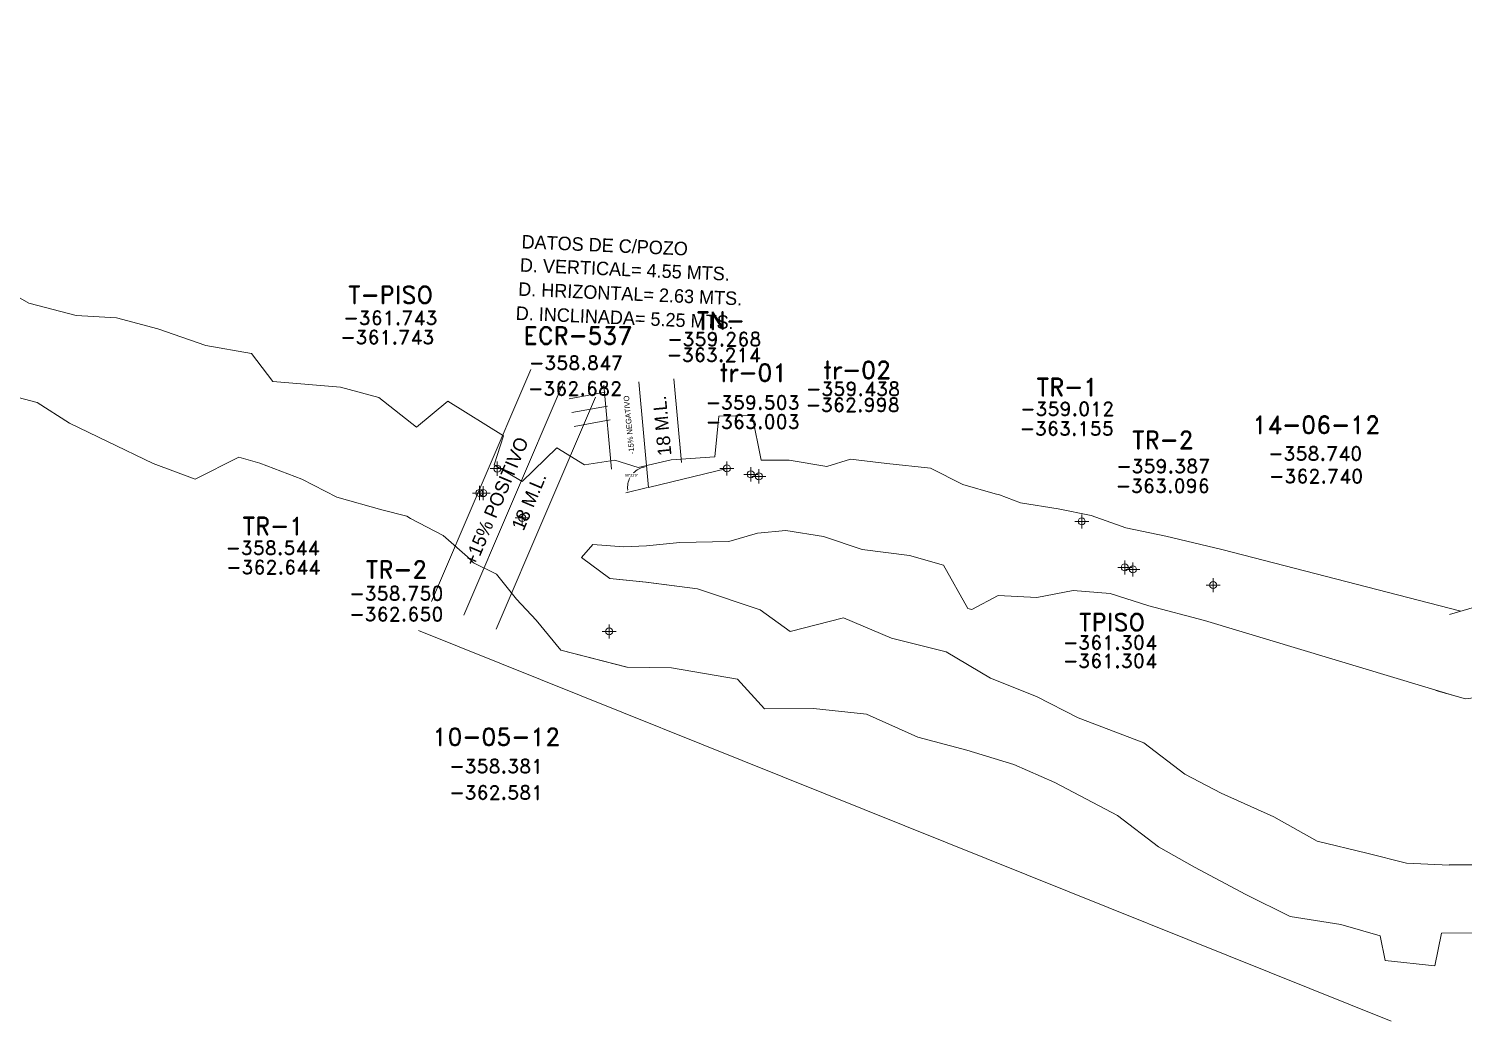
# Model space of a CAD drawing. Extents: x 0 to 99091, y -1812 to 13278.
# Drawn here: x 9571.6 to 9673.7, y 10103.8 to 10174.5 of the extents above; entities that cross this region are included whole.
import ezdxf
from ezdxf.enums import TextEntityAlignment as Align

# ---------------------------------------------------------------- set-up
doc = ezdxf.new("R2010")
doc.units = 0
doc.header["$MEASUREMENT"] = 0
doc.header["$PDMODE"] = 34
doc.header["$PDSIZE"] = 0.5
for name, color, linetype in [('F-440-8648-EW-SCR', 1, 'Continuous'), ('F-440-9081-E-SCR', 154, 'Continuous'), ('F-440-9081-E-SEC-FIC', 154, 'Continuous'), ('MARGEN', 7, 'Continuous')]:
    doc.layers.add(name, color=color, linetype=linetype)
doc.styles.add('ROMAND', font='ROMAND.SHX')
doc.styles.add('ROMANS', font='ROMANS.SHX', dxfattribs={"width": 2.5})
doc.dimstyles.get("Standard").update_dxf_attribs({"dimtxt": 0.18, "dimasz": 0.18, "dimexe": 0.18, "dimexo": 0.0625, "dimgap": 0.09, "dimtad": 0, "dimtih": 1, "dimtoh": 1, "dimdec": 4, "dimzin": 0, "dimdsep": 46, "dimtxsty": 'Standard', "dimcen": 0.09, "dimadec": 0, "dimazin": 0, "dimtfac": 1, "dimtdec": 4, "dimtofl": 0, "dimtmove": 0, "dimatfit": 3, "dimfxl": 0, "dimtolj": 1, "dimtzin": 0, "dimarcsym": 0})

# ---------------------------------------------------------------- blocks, each defined once
blk = doc.blocks.new('F2')
at = {"lineweight": 0}
blk.add_point((0, 0), dxfattribs=at)
at = {"lineweight": 0, "style": 'ROMAND'}
for tag, height, p in [('NOMBRE', 1.25, (0.2, 6.62)), ('CIELO', 1, (0.14, 4.62)), ('PISO', 1, (0.14, 3.25))]:
    blk.add_attdef(tag, text='', height=height, dxfattribs=at).set_placement(p, align=Align.CENTER)
at = {"lineweight": 0, "style": 'ROMANS', "flags": 1}
for tag, p in [('MINA', (-0.07, -3.26)), ('LOCALIZACION', (-0.07, -4.93)), ('ESTRUCTURA', (-0.07, -6.62)), ('NIVEL', (-0.07, -8.29)), ('OBRA', (-0.07, -10.12)), ('FECHA', (-0.07, -11.79)), ('ATRAS', (-0.07, -13.48)), ('TOPOGRAFO', (2.67, -15.3))]:
    blk.add_attdef(tag, text='', height=1.25, dxfattribs=at).set_placement(p, align=Align.CENTER)
blk = doc.blocks.new('*D12')
at = {"color": 0, "linetype": 'Continuous', "lineweight": 0, "ltscale": 5}
blk.add_line((9615.61, 10141.8), (9614.06, 10141.42), dxfattribs=at)
for start, end in [(102.1871, 135.2477), (152.5898, 186.602)]:
    blk.add_arc((9615.67, 10141.81), 1.48, start, end, dxfattribs=at)
for points in [[(9615.35, 10143.28), (9615.36, 10143.23), (9615.53, 10143.28)], [(9614.23, 10141.65), (9614.17, 10141.64), (9614.23, 10141.46)]]:
    blk.add_solid(points, dxfattribs=at)
at = {"color": 0, "linetype": 'Continuous', "lineweight": 0, "ltscale": 5, "insert": (9614.47, 10142.67), "char_height": 0.18, "attachment_point": 5}
blk.add_mtext('\\A1;98°23\'9"', dxfattribs=at)

msp = doc.modelspace()

# ---------------------------------------------------------------- linework, layer by layer
at = {"color": 3, "linetype": 'Continuous', "lineweight": 0, "ltscale": 5, "flags": 128}
for points in [[(9600.23445, 10133.68807), (9607.30822, 10150.20602)], [(9613.03945, 10143.1165), (9612.49548, 10149.09179)], [(9618.01886, 10143.5698), (9617.47489, 10149.54509)], [(9604.83071, 10131.71973), (9611.90449, 10148.23767)], [(9610.03318, 10148.12332), (9612.59239, 10148.58205)], [(9610.38605, 10146.1547), (9612.94526, 10146.61343)]]:
    msp.add_lwpolyline(points, dxfattribs=at)
at = {"color": 1, "linetype": 'Continuous', "lineweight": 0, "ltscale": 5, "flags": 128}
for points in [[(9602.53258, 10132.7039), (9609.60636, 10149.22184)], [(9615.66866, 10141.8107), (9614.98518, 10149.31844)], [(9610.20962, 10147.13901), (9612.76883, 10147.59774)]]:
    msp.add_lwpolyline(points, dxfattribs=at)
at = {"color": 0, "linetype": 'Continuous', "lineweight": 0, "ltscale": 5, "elevation": -358.84714, "flags": 128}
msp.add_lwpolyline([(9615.66866, 10141.8107), (9621.25732, 10143.16144)], dxfattribs=at)
at = {"color": 0, "linetype": 'Continuous', "lineweight": 0, "ltscale": 5, "flags": 128}
msp.add_lwpolyline([(9668.53644, 10103.79224), (9599.30246, 10131.61667)], dxfattribs=at)
at = {"layer": 'F-440-8648-EW-SCR', "color": 1, "linetype": 'Continuous', "lineweight": 0, "flags": 128}
for points, elevation in [([(9656.47885, 10137.38341), (9673.49123, 10132.9936)], -358.74045), ([(9655.26549, 10132.32695), (9673.13722, 10126.9432)], -358.74045), ([(9671.65543, 10107.74572), (9668.11926, 10108.12091)], -363.72104), ([(9671.65547, 10107.74569), (9668.1193, 10108.12097)], -359.42104)]:
    msp.add_lwpolyline(points, dxfattribs=dict(at, elevation=elevation))
at = {"layer": 'F-440-8648-EW-SCR', "color": 1, "linetype": 'Continuous', "lineweight": 0}
for points in [[(9615.4838, 10135.07081, -358.38618), (9619.17425, 10134.57494, -358.37057), (9623.63739, 10133.10196, -358.24437), (9625.76068, 10131.55877, -357.93043), (9629.55253, 10132.51876, -358.51203), (9632.97205, 10131.0743, -359.2914), (9636.86449, 10130.10559, -359.5691), (9640.03235, 10128.21766, -359.64903), (9643.29329, 10126.93084, -359.52951), (9646.25748, 10125.41196, -358.71165)], [(9615.52046, 10135.07081, -363.08618), (9619.17425, 10134.57494, -363.07057), (9623.63739, 10133.10196, -362.94437), (9625.76068, 10131.55877, -362.93043), (9629.55253, 10132.51876, -363.21203), (9632.97205, 10131.0743, -363.1914), (9636.86449, 10130.10559, -363.1691), (9640.03235, 10128.21766, -363.14903), (9643.29329, 10126.93084, -363.12951), (9646.25748, 10125.41196, -363.61165)], [(9672.6925, 10132.75875, -358.5297), (9675.04538, 10133.45057, -357.81766), (9675.04538, 10133.45057, -357.81766), (9681.128, 10133.8046, -359.04737), (9685.01175, 10134.46726, -358.66588)], [(9672.6925, 10132.75875, -362.5297), (9675.04538, 10133.45057, -362.01766), (9675.04538, 10133.45057, -362.01766), (9681.1287, 10133.8046, -363.14737), (9685.01175, 10134.46726, -363.46588)], [(9614.12496, 10129.01106, -358.38618), (9617.32517, 10128.97218, -358.37057), (9622.0077, 10128.16394, -358.24437), (9623.94295, 10126.05097, -357.93043), (9627.42139, 10126.06134, -358.51203), (9631.18565, 10125.66146, -359.2914), (9634.85871, 10124.02802, -359.5691), (9638.33997, 10123.08971, -359.64903), (9641.69493, 10122.08778, -359.52951), (9644.59333, 10120.80321, -358.71165)], [(9614.16162, 10129.01106, -363.08618), (9617.32517, 10128.97218, -363.07057), (9622.0077, 10128.16394, -362.94437), (9623.94295, 10126.05097, -362.93043), (9627.42139, 10126.06134, -363.21203), (9631.18565, 10125.66146, -363.1914), (9634.85871, 10124.02802, -363.1691), (9638.33997, 10123.08971, -363.14903), (9641.69493, 10122.08778, -363.12951), (9644.59333, 10120.80321, -363.61165)], [(9671.71247, 10127.34677, -358.5297), (9673.83371, 10126.75939, -357.81766), (9673.83371, 10126.75939, -357.81766), (9680.25074, 10127.52826, -359.04737), (9682.41648, 10127.74584, -358.92678)], [(9671.71247, 10127.34677, -362.5297), (9673.83371, 10126.75939, -362.01766), (9673.83371, 10126.75939, -362.01766), (9680.25074, 10127.52826, -363.14737), (9682.41648, 10127.74584, -363.02678)], [(9646.25748, 10125.41196, -358.71165), (9650.92633, 10123.61979, -358.70842), (9653.84471, 10121.39649, -358.30616), (9656.43648, 10120.03536, -358.4043), (9660.1909, 10118.36074, -358.80165), (9663.27909, 10116.60772, -358.79939), (9666.80096, 10115.76131, -359.09707), (9669.63048, 10115.05857, -359.2952), (9672.66377, 10114.92017, -359.69333)], [(9646.25748, 10125.41196, -363.61165), (9650.92633, 10123.61979, -363.50842), (9653.84471, 10121.39649, -363.60616), (9656.43648, 10120.03536, -363.4043), (9660.1909, 10118.36074, -363.40165), (9663.27909, 10116.60772, -363.39939), (9666.80096, 10115.76131, -363.49707), (9669.63048, 10115.05857, -363.4952), (9672.66377, 10114.92017, -363.49333)], [(9644.59333, 10120.80321, -358.71165), (9649.0584, 10118.4467, -358.70842), (9651.97678, 10116.2234, -358.30616), (9654.5346, 10114.76822, -358.4043), (9658.18713, 10112.81143, -358.80165), (9661.34324, 10111.24652, -358.79939), (9664.967, 10110.68227, -359.09707), (9667.76255, 10109.88548, -359.2952), (9668.1193, 10108.12097, -359.69333)], [(9644.59333, 10120.80321, -363.61165), (9649.0584, 10118.4467, -363.50842), (9651.97678, 10116.2234, -363.60616), (9654.5346, 10114.76822, -363.4043), (9658.18713, 10112.81143, -363.40165), (9661.34324, 10111.24652, -363.39939), (9664.967, 10110.68227, -363.49707), (9667.76255, 10109.88548, -363.4952), (9668.11926, 10108.12091, -363.49333)], [(9672.66377, 10114.92017, -359.69333), (9672.66377, 10114.92017, -359.69333), (9676.45572, 10114.92783, -359.43768), (9679.79725, 10115.21778, -359.44642), (9681.50879, 10117.39099, -359.15225), (9684.16757, 10116.66439, -359.15312), (9683.80331, 10113.95387, -358.75863), (9685.98966, 10112.65775, -358.76594), (9689.50003, 10110.77405, -359.05246)], [(9672.69617, 10114.94994, -363.52573), (9672.69617, 10114.94994, -363.52573), (9676.45572, 10114.92783, -363.53768), (9679.79725, 10115.21778, -363.74642), (9681.50879, 10117.39108, -363.55225), (9684.16757, 10116.66439, -363.55312), (9683.80331, 10113.95387, -363.55863), (9685.98966, 10112.65775, -363.56594), (9689.50003, 10110.77405, -363.35246)], [(9671.65543, 10107.74572, -363.72104), (9672.13109, 10110.07983, -363.52573), (9674.54098, 10110.09319, -363.53768), (9677.66158, 10109.8253, -363.74642), (9679.81563, 10109.83265, -363.55225), (9680.09455, 10109.72219, -363.55312), (9681.88857, 10109.11923, -363.55863), (9684.18538, 10108.10203, -363.56594), (9687.4871, 10106.41651, -363.35246)], [(9671.65547, 10107.74569, -359.42104), (9672.13097, 10110.07983, -359.62573), (9674.54098, 10110.09319, -359.43768), (9677.66158, 10109.8253, -359.44642), (9679.81563, 10109.83265, -359.15225), (9680.09455, 10109.72219, -359.15312), (9681.88857, 10109.11923, -358.75863), (9684.18538, 10108.10203, -358.76594), (9687.4871, 10106.41651, -359.05246)]]:
    msp.add_polyline3d(points, dxfattribs=at)
at = {"layer": 'F-440-9081-E-SCR', "color": 154, "linetype": 'Continuous', "lineweight": 0}
for points in [[(9571.55801, 10154.91849, -360.82321), (9568.75943, 10156.52023, -361.07385), (9568.60105, 10158.64024, -360.95225), (9568.36121, 10158.82039, -360.94762), (9563.78198, 10159.38331, -360.58592), (9561.36288, 10160.32483, -360.34735), (9555.82617, 10164.10824, -360.244), (9554.46818, 10166.629, -360.20389), (9555.77754, 10168.39401, -360.17304), (9554.17807, 10170.47859, -360.16841), (9552.45072, 10169.77017, -370.9499), (9550.85137, 10170.47117, -370.92368), (9548.05318, 10172.57288, -360.26968), (9540.60933, 10174.46933, -360.52655)], [(9571.55801, 10154.91849, -356.82321), (9568.75943, 10156.52023, -358.07385), (9568.60105, 10158.64024, -356.65225), (9568.36121, 10158.82039, -356.64762), (9563.78198, 10159.38331, -355.98592), (9561.36288, 10160.32483, -355.64735), (9555.82617, 10164.10824, -355.644), (9554.46818, 10166.629, -355.90389), (9555.77775, 10168.39393, -355.77304), (9554.17807, 10170.47859, -355.76841), (9552.45072, 10169.77017, -354.8499), (9550.85137, 10170.47117, -355.42368), (9548.05318, 10172.57288, -355.76968), (9540.60933, 10174.46933, -355.42655)], [(9588.9317, 10149.34999, -360.78421), (9587.41254, 10151.34197, -360.61979), (9584.16554, 10151.9149, -360.72608), (9580.75718, 10153.10735, -360.92066), (9577.815, 10153.87277, -360.83281), (9574.94291, 10154.05938, -360.85375), (9571.55801, 10154.91849, -360.82321)], [(9588.9317, 10149.34999, -355.78421), (9587.41254, 10151.34197, -355.81979), (9584.16554, 10151.9149, -355.42608), (9580.75718, 10153.10735, -356.02066), (9577.815, 10153.87277, -356.03281), (9574.94291, 10154.05938, -356.35375), (9571.55801, 10154.91849, -356.82321)], [(9599.17181, 10146.10659, -357.32426), (9596.48409, 10148.21702, -356.47501), (9593.75138, 10148.93553, -355.74837), (9588.9317, 10149.34999, -355.78421)], [(9599.17181, 10146.10659, -362.02426), (9596.48409, 10148.21702, -361.87501), (9593.75138, 10148.93553, -361.34837), (9588.9317, 10149.34999, -360.78421)], [(9586.52738, 10143.96211, -360.78421), (9583.41891, 10142.39262, -360.61979), (9580.41643, 10143.51346, -360.72608), (9577.17107, 10145.0712, -360.92066), (9574.4734, 10146.38453, -360.83281), (9572.17182, 10147.84962, -360.85375), (9570.35309, 10148.31955, -360.66949)], [(9586.52738, 10143.96211, -355.78421), (9583.41891, 10142.39262, -355.81979), (9580.41643, 10143.51346, -355.42608), (9577.17107, 10145.0712, -356.02066), (9574.4734, 10146.38453, -356.03281), (9572.17182, 10147.84962, -356.35375), (9570.35309, 10148.31955, -356.96949)], [(9609.15732, 10144.62273, -358.33288), (9609.15732, 10144.62273, -358.33288), (9606.67765, 10142.22067, -358.69651), (9604.70114, 10143.40556, -358.55711), (9605.36337, 10145.48431, -357.49953), (9601.39227, 10147.95609, -357.48135), (9599.17181, 10146.10659, -357.32426)], [(9620.69485, 10146.8894, -359.3856), (9620.39281, 10143.98548, -358.37897), (9617.30283, 10143.76365, -358.22774), (9614.94976, 10143.21653, -358.01066), (9613.28766, 10143.74692, -357.93261), (9611.11251, 10143.41945, -358.42529), (9609.15732, 10144.62273, -358.33288), (9609.15732, 10144.62273, -358.33288)], [(9620.69485, 10146.88932, -363.0856), (9620.39281, 10143.98548, -363.47897), (9617.30283, 10143.76365, -363.42774), (9614.94976, 10143.21653, -363.31066), (9613.28766, 10143.74692, -363.23261), (9611.11251, 10143.41945, -363.22529), (9609.15732, 10144.62273, -362.53288), (9609.15732, 10144.62273, -362.53288)], [(9630.05488, 10143.82701, -359.06299), (9628.37301, 10143.30709, -359.76105), (9625.69147, 10143.74123, -359.83236), (9623.68908, 10143.741, -359.51111), (9623.06313, 10146.92178, -359.38985), (9620.69485, 10146.8894, -359.3856)], [(9630.05488, 10143.82701, -363.06299), (9628.37301, 10143.30709, -363.06105), (9625.69147, 10143.74123, -363.13236), (9623.68908, 10143.741, -363.01111), (9623.0631, 10146.92176, -363.08985), (9620.69485, 10146.88932, -363.0856)], [(9596.68455, 10140.20968, -357.32426), (9593.49161, 10141.1223, -356.47501), (9590.99208, 10142.39364, -355.74837), (9588.00778, 10143.54386, -355.90365), (9586.52738, 10143.96211, -355.78421)], [(9596.68455, 10140.20968, -362.02426), (9593.49161, 10141.1223, -361.87501), (9590.99208, 10142.39364, -361.34837), (9588.00778, 10143.54386, -361.00365), (9586.52738, 10143.96211, -360.78421)], [(9656.47885, 10137.38341, -362.74045), (9652.49231, 10138.34003, -363.08907), (9649.64923, 10138.91943, -363.02346), (9647.19118, 10139.81778, -362.95429), (9644.83426, 10140.28051, -363.08275), (9642.16231, 10140.716, -363.11476), (9640.65325, 10141.2838, -363.03374), (9640.36155, 10141.3538, -363.0373), (9638.0513, 10142.01101, -363.06576), (9635.76049, 10143.17775, -363.0954), (9632.65294, 10143.51209, -363.03216), (9630.05488, 10143.82701, -363.06299)], [(9656.47885, 10137.38341, -358.74045), (9652.49231, 10138.34003, -359.08907), (9649.64923, 10138.91943, -359.02346), (9647.19118, 10139.81778, -358.85429), (9644.83426, 10140.28051, -358.58275), (9642.16231, 10140.716, -358.91476), (9640.65325, 10141.2838, -359.03374), (9640.36155, 10141.3538, -359.0373), (9638.0513, 10142.01101, -358.86576), (9635.76049, 10143.17775, -358.5954), (9632.65294, 10143.51209, -358.73216), (9630.05488, 10143.82701, -359.06299)], [(9614.12496, 10129.01106, -358.38618), (9609.44319, 10130.21508, -358.36017), (9607.67134, 10132.36305, -358.69653), (9606.28933, 10133.85816, -358.97531), (9604.86299, 10135.63236, -358.64197), (9603.23198, 10136.44347, -358.33288), (9602.80564, 10136.87581, -358.69651), (9601.06379, 10138.38463, -358.55711), (9598.72745, 10139.58323, -357.49953), (9598.48495, 10139.75891, -357.48135), (9596.68455, 10140.20968, -357.32426)], [(9614.16162, 10129.01106, -363.08618), (9609.44319, 10130.21508, -362.46017), (9607.67134, 10132.36305, -362.49653), (9606.28933, 10133.85816, -362.47531), (9604.86299, 10135.63236, -362.34197), (9603.23198, 10136.44347, -362.53288), (9602.80564, 10136.87581, -362.49651), (9601.06379, 10138.38463, -362.25711), (9598.72745, 10139.58323, -362.09953), (9598.48495, 10139.75891, -362.08135), (9596.68455, 10140.20968, -362.02426)], [(9630.8804, 10137.37479, -358.99081), (9630.8804, 10137.37479, -358.99081), (9628.12389, 10138.3133, -359.76105), (9625.44235, 10138.74744, -359.83236), (9623.42999, 10138.54746, -359.51111), (9621.39771, 10137.94797, -359.38985), (9621.39771, 10137.94797, -359.38985)], [(9630.8804, 10137.37479, -362.99081), (9630.8804, 10137.37479, -362.99081), (9628.12389, 10138.3133, -363.06105), (9625.44235, 10138.74744, -363.13236), (9623.42999, 10138.54746, -363.01111), (9621.39771, 10137.94797, -363.08985), (9621.39771, 10137.94797, -363.08985)], [(9621.39771, 10137.94797, -359.38985), (9621.39771, 10137.94797, -359.38985), (9617.91505, 10137.8955, -358.22774), (9615.53085, 10137.64676, -358.01066), (9613.931, 10137.58039, -357.93261), (9611.70398, 10137.75022, -358.42529), (9610.89802, 10136.8171, -358.69653), (9610.89802, 10136.8171, -358.69653)], [(9621.39771, 10137.94797, -363.08985), (9621.39771, 10137.94797, -363.08985), (9617.91505, 10137.8955, -363.42774), (9615.53085, 10137.64676, -363.31066), (9613.931, 10137.58039, -363.23261), (9611.70398, 10137.75022, -363.22529), (9610.89802, 10136.8171, -362.49653), (9610.89802, 10136.8171, -362.49653)], [(9615.4838, 10135.07081, -358.38618), (9612.92542, 10135.31394, -358.36017), (9610.89802, 10136.8171, -358.69653), (9610.89802, 10136.8171, -358.69653)], [(9655.26549, 10132.32695, -358.74045), (9651.30228, 10133.38081, -359.08907), (9648.5292, 10134.25193, -359.02346), (9645.90782, 10134.46961, -358.85429), (9643.31756, 10133.95994, -358.58275), (9640.57561, 10134.10371, -358.91476), (9638.69321, 10133.11568, -359.03374), (9638.40151, 10133.18567, -359.0373), (9636.6746, 10136.27387, -358.86576), (9634.26712, 10136.95442, -358.5954), (9630.8804, 10137.37479, -358.99081)], [(9655.26549, 10132.32695, -362.74045), (9651.30228, 10133.38081, -363.08907), (9648.5292, 10134.25193, -363.02346), (9645.90782, 10134.46961, -362.95429), (9643.31756, 10133.95994, -363.08275), (9640.57561, 10134.10371, -363.11476), (9638.69321, 10133.11568, -363.03374), (9638.40151, 10133.18567, -363.0373), (9636.6746, 10136.27387, -363.06576), (9634.26712, 10136.95442, -363.0954), (9630.8804, 10137.37479, -362.99081)]]:
    msp.add_polyline3d(points, dxfattribs=at)
at = {"layer": 'MARGEN', "color": 154, "linetype": 'Continuous', "lineweight": 0}
for points in [[(9609.15732, 10144.62273, -362.53288), (9609.15732, 10144.62273, -362.53288), (9606.67765, 10142.22067, -362.49651), (9604.70114, 10143.40556, -362.25711), (9605.36337, 10145.48431, -362.09953), (9601.39227, 10147.95609, -362.08135), (9599.17181, 10146.10659, -362.02426)], [(9615.52046, 10135.07081, -363.08618), (9612.92552, 10135.31394, -362.46017), (9610.89802, 10136.8171, -362.49653), (9610.89802, 10136.8171, -362.49653)]]:
    msp.add_polyline3d(points, dxfattribs=at)

# ---------------------------------------------------------------- block references
at = {"color": 4, "linetype": 'Continuous', "lineweight": 0, "ltscale": 5}
ref = msp.add_blockref('F2', (9646.5159, 10139.38937, -361.30357), dxfattribs=at)
ref.add_attrib('NOMBRE', 'TPISO', dxfattribs={"lineweight": 0, "height": 1.25, "style": 'ROMAND'}).set_placement((9648.66846, 10131.58446, -361.30357), align=Align.CENTER)
ref.add_attrib('CIELO', '-361.304', dxfattribs={"lineweight": 0, "height": 1, "style": 'ROMAND'}).set_placement((9648.5296, 10130.2669, -361.30357), align=Align.CENTER)
ref.add_attrib('PISO', '-361.304', dxfattribs={"lineweight": 0, "height": 1, "style": 'ROMAND'}).set_placement((9648.5296, 10128.94934, -361.30357), align=Align.CENTER)
at = {"layer": 'F-440-9081-E-SEC-FIC', "color": 2, "linetype": 'Continuous', "lineweight": 0}
ref = msp.add_blockref('F2', (9604.91326, 10143.1425, -361.74251), dxfattribs=at)
ref.add_attrib('NOMBRE', 'T-PISO', dxfattribs={"layer": '0', "lineweight": 0, "height": 1.25, "style": 'ROMAND'}).set_placement((9597.31551, 10154.89617, -361.74251), align=Align.CENTER)
ref.add_attrib('CIELO', '-361.743', dxfattribs={"layer": '0', "lineweight": 0, "height": 1, "style": 'ROMAND'}).set_placement((9597.31551, 10153.37352, -361.74251), align=Align.CENTER)
ref.add_attrib('PISO', '-361.743', dxfattribs={"layer": '0', "lineweight": 0, "height": 1, "style": 'ROMAND'}).set_placement((9597.08686, 10152.00314, -361.74251), align=Align.CENTER)
ref = msp.add_blockref('F2', (9621.25732, 10143.16144, -359.2676), dxfattribs=at)
ref.add_attrib('NOMBRE', 'TN-', dxfattribs={"layer": '0', "lineweight": 0, "height": 1.25, "style": 'ROMAND'}).set_placement((9620.81935, 10153.05634, -359.2676), align=Align.CENTER)
ref.add_attrib('CIELO', '-359.268', dxfattribs={"layer": '0', "lineweight": 0, "height": 1, "style": 'ROMAND'}).set_placement((9620.36798, 10151.85445, -359.2676), align=Align.CENTER)
ref.add_attrib('PISO', '-363.214', dxfattribs={"layer": '0', "lineweight": 0, "height": 1, "style": 'ROMAND'}).set_placement((9620.31784, 10150.75268, -359.2676), align=Align.CENTER)
ref = msp.add_blockref('F2', (9606.68653, 10139.63979, -358.84714), dxfattribs=at)
ref.add_attrib('NOMBRE', 'ECR-537', dxfattribs={"layer": '0', "lineweight": 0, "height": 1.25, "style": 'ROMAND'}).set_placement((9610.66518, 10151.99361, -358.84714), align=Align.CENTER)
ref.add_attrib('CIELO', '-358.847', dxfattribs={"layer": '0', "lineweight": 0, "height": 1, "style": 'ROMAND'}).set_placement((9610.5252, 10150.17621, -358.84714), align=Align.CENTER)
ref.add_attrib('PISO', '-362.682', dxfattribs={"layer": '0', "lineweight": 0, "height": 1, "style": 'ROMAND'}).set_placement((9610.4552, 10148.35881, -358.84714), align=Align.CENTER)
msp.add_blockref('F2', (9622.9597, 10142.73789, -359.50281), dxfattribs=at).add_auto_attribs({'NOMBRE': 'tr-01', 'CIELO': '-359.503', 'PISO': '-363.003'})
ref = msp.add_blockref('F2', (9623.53498, 10142.59476, -359.43751), dxfattribs=at)
ref.add_attrib('NOMBRE', 'tr-02', dxfattribs={"layer": '0', "lineweight": 0, "height": 1.25, "style": 'ROMAND'}).set_placement((9630.53791, 10149.54025, -359.43751), align=Align.CENTER)
ref.add_attrib('CIELO', '-359.438', dxfattribs={"layer": '0', "lineweight": 0, "height": 1, "style": 'ROMAND'}).set_placement((9630.24613, 10148.31637, -359.43751), align=Align.CENTER)
ref.add_attrib('PISO', '-362.998', dxfattribs={"layer": '0', "lineweight": 0, "height": 1, "style": 'ROMAND'}).set_placement((9630.21695, 10147.17992, -359.43751), align=Align.CENTER)
ref = msp.add_blockref('F2', (9649.58137, 10136.11255, -359.01192), dxfattribs=at)
ref.add_attrib('NOMBRE', 'TR-1', dxfattribs={"layer": '0', "lineweight": 0, "height": 1.25, "style": 'ROMAND'}).set_placement((9645.49077, 10148.32716, -359.01192), align=Align.CENTER)
ref.add_attrib('CIELO', '-359.012', dxfattribs={"layer": '0', "lineweight": 0, "height": 1, "style": 'ROMAND'}).set_placement((9645.49077, 10146.89242, -359.01192), align=Align.CENTER)
ref.add_attrib('PISO', '-363.155', dxfattribs={"layer": '0', "lineweight": 0, "height": 1, "style": 'ROMAND'}).set_placement((9645.45198, 10145.49644, -359.01192), align=Align.CENTER)
ref = msp.add_blockref('F2', (9655.87217, 10134.85518, -358.74045), dxfattribs=at)
ref.add_attrib('NOMBRE', '14-06-12', dxfattribs={"layer": '0', "lineweight": 0, "height": 1.25, "style": 'ROMAND'}).set_placement((9663.20599, 10145.64207, -358.74045), align=Align.CENTER)
ref.add_attrib('CIELO', '-358.740', dxfattribs={"layer": '0', "lineweight": 0, "height": 1, "style": 'ROMAND'}).set_placement((9663.14378, 10143.71932, -358.74045), align=Align.CENTER)
ref.add_attrib('PISO', '-362.740', dxfattribs={"layer": '0', "lineweight": 0, "height": 1, "style": 'ROMAND'}).set_placement((9663.20599, 10142.10671, -358.74045), align=Align.CENTER)
ref = msp.add_blockref('F2', (9650.15683, 10135.96963, -359.38671), dxfattribs=at)
ref.add_attrib('NOMBRE', 'TR-2', dxfattribs={"layer": '0', "lineweight": 0, "height": 1.25, "style": 'ROMAND'}).set_placement((9652.28591, 10144.56578, -359.38671), align=Align.CENTER)
ref.add_attrib('CIELO', '-359.387', dxfattribs={"layer": '0', "lineweight": 0, "height": 1, "style": 'ROMAND'}).set_placement((9652.32469, 10142.8208, -359.38671), align=Align.CENTER)
ref.add_attrib('PISO', '-363.096', dxfattribs={"layer": '0', "lineweight": 0, "height": 1, "style": 'ROMAND'}).set_placement((9652.28591, 10141.42482, -359.38671), align=Align.CENTER)
ref = msp.add_blockref('F2', (9603.64279, 10141.40815, -358.54361), dxfattribs=at)
ref.add_attrib('NOMBRE', 'TR-1', dxfattribs={"layer": '0', "lineweight": 0, "height": 1.25, "style": 'ROMAND'}).set_placement((9588.96632, 10138.42948, -358.54361), align=Align.CENTER)
ref.add_attrib('CIELO', '-358.544', dxfattribs={"layer": '0', "lineweight": 0, "height": 1, "style": 'ROMAND'}).set_placement((9588.91879, 10137.0015, -358.54361), align=Align.CENTER)
ref.add_attrib('PISO', '-362.644', dxfattribs={"layer": '0', "lineweight": 0, "height": 1, "style": 'ROMAND'}).set_placement((9588.96632, 10135.62117, -358.54361), align=Align.CENTER)
ref = msp.add_blockref('F2', (9603.9143, 10141.39907, -358.74993), dxfattribs=at)
ref.add_attrib('NOMBRE', 'TR-2', dxfattribs={"layer": '0', "lineweight": 0, "height": 1.25, "style": 'ROMAND'}).set_placement((9597.73633, 10135.33557, -358.74993), align=Align.CENTER)
ref.add_attrib('CIELO', '-358.750', dxfattribs={"layer": '0', "lineweight": 0, "height": 1, "style": 'ROMAND'}).set_placement((9597.73633, 10133.76475, -358.74993), align=Align.CENTER)
ref.add_attrib('PISO', '-362.650', dxfattribs={"layer": '0', "lineweight": 0, "height": 1, "style": 'ROMAND'}).set_placement((9597.73633, 10132.28922, -358.74993), align=Align.CENTER)
ref = msp.add_blockref('F2', (9612.87854, 10131.55437, -358.38138), dxfattribs=at)
ref.add_attrib('NOMBRE', '10-05-12', dxfattribs={"layer": '0', "lineweight": 0, "height": 1.25, "style": 'ROMAND'}).set_placement((9604.8479, 10123.42095, -358.38138), align=Align.CENTER)
ref.add_attrib('CIELO', '-358.381', dxfattribs={"layer": '0', "lineweight": 0, "height": 1, "style": 'ROMAND'}).set_placement((9604.8479, 10121.4495, -358.38138), align=Align.CENTER)
ref.add_attrib('PISO', '-362.581', dxfattribs={"layer": '0', "lineweight": 0, "height": 1, "style": 'ROMAND'}).set_placement((9604.8479, 10119.57661, -358.38138), align=Align.CENTER)

# ---------------------------------------------------------------- texts
at = {"color": 0, "linetype": 'Continuous', "lineweight": 0, "ltscale": 5, "attachment_point": 1}
for s, insert, char_height, width, rotation in [('DATOS DE C/POZO', (9606.6676, 10159.79036), 0.9603707, 22.2254821, 357.5111161), ('D. VERTICAL= 4.55 MTS.', (9606.54911, 10158.13407), 0.9603707, 22.2254821, 357.5111161), ('D. HRIZONTAL= 2.63 MTS.', (9606.43062, 10156.41864), 0.9603707, 22.2254821, 357.5111161), ('D. INCLINADA= 5.25 MTS.', (9606.25289, 10154.7032), 0.9603707, 22.2254821, 357.5111161), ('-15% NEGATIVO', (9614.28929, 10144.15378), 0.3897301, 4.8198124, 95.3747278), ('18 M.L.', (9616.36104, 10144.01413), 0.960371, 11.8769531, 95.3747278), ('+15% POSITIVO', (9602.49794, 10136.51881), 0.9603707, 11.8769531, 67.1629643), ('18 M.L.', (9605.8955, 10139.0296), 0.960371, 11.8769531, 67.1629643)]:
    msp.add_mtext(s, dxfattribs=dict(at, insert=insert, char_height=char_height, width=width, rotation=rotation))

# ---------------------------------------------------------------- dimensions: what is measured, and where the dimension line sits
at = {"color": 0, "linetype": 'Continuous', "lineweight": 0, "ltscale": 5}
dim = msp.add_angular_dim_2l(base=(9614.7592, 10142.97489), line1=((9615.66866, 10141.8107), (9614.98518, 10149.31844)), line2=((9615.66866, 10141.8107, -358.84714), (9621.25732, 10143.16144, -358.84714)), dimstyle='Standard', override={"dimdsep": 0, "dimaunit": 1, "dimadec": 3, "dimlwd": 0, "dimlwe": 0}, dxfattribs=at)
dim.commit()
dim.dimension.update_dxf_attribs({"geometry": '*D12', "text_midpoint": (9614.46754, 10142.67079)})

doc.saveas('drawing.dxf')
